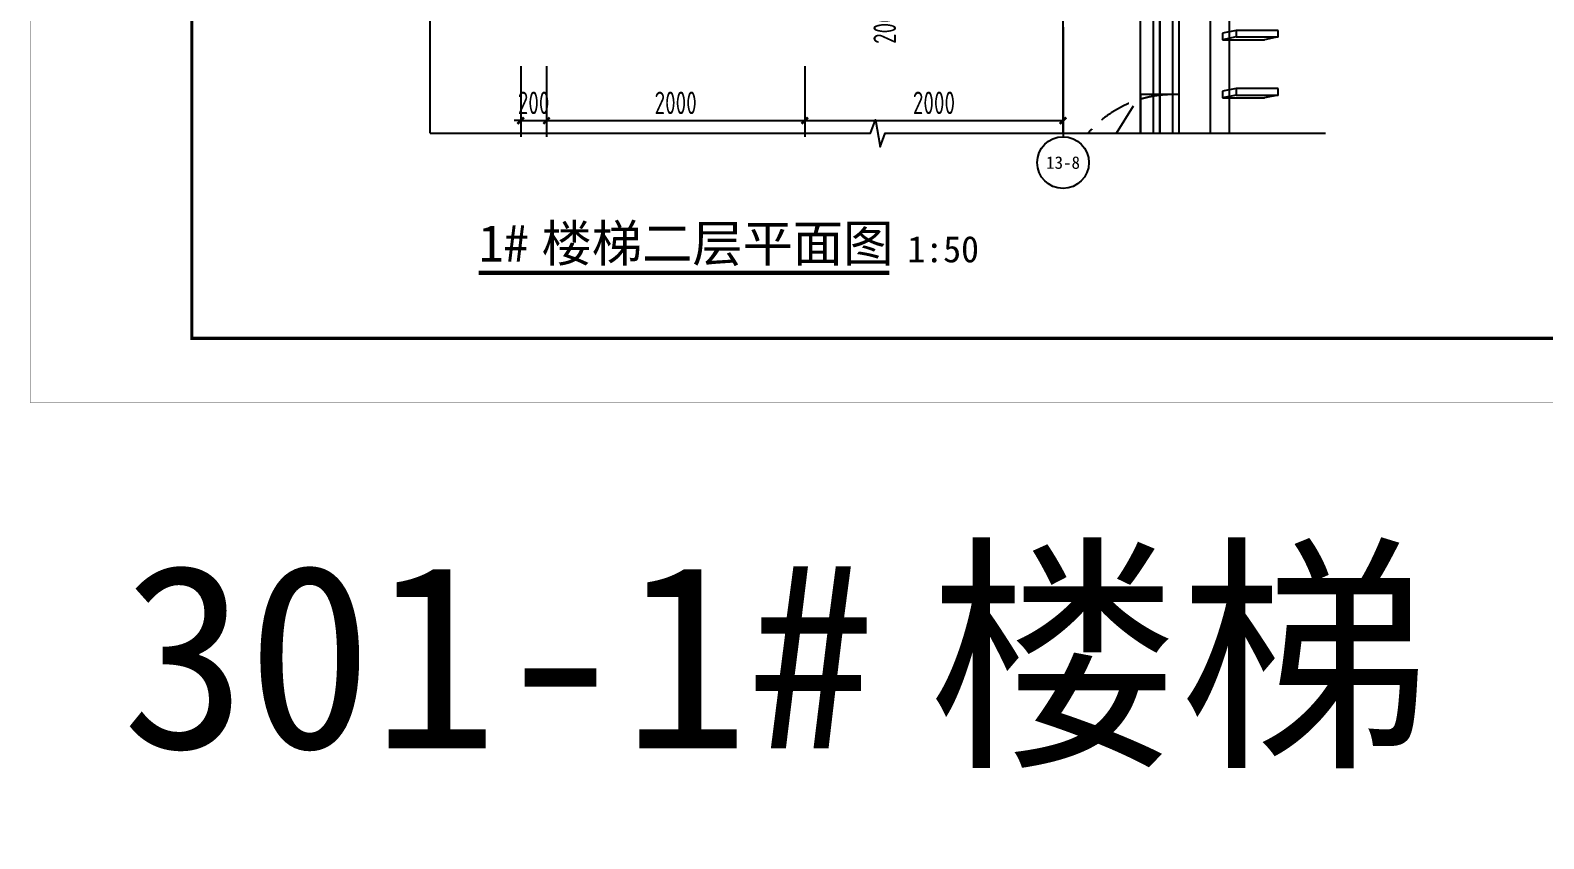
# Model space of a CAD drawing. Extents: x 116425 to 211028, y 11881 to 56060.
# Drawn here: x 116425 to 128145, y 11881 to 18144 of the extents above; entities that cross this region are included whole.
import ezdxf
from ezdxf.enums import TextEntityAlignment as Align
from ezdxf.xclip import XClip

# ---------------------------------------------------------------- set-up
doc = ezdxf.new("R2010")
doc.units = 0
doc.header["$LTSCALE"] = 1000
doc.header["$MEASUREMENT"] = 0
doc.header["$XCLIPFRAME"] = 0
doc.linetypes.add('13#楼幕墙$0$DASH', pattern=[0.35, 0.25, -0.1])
doc.linetypes.add('X-104 13#平面$0$DOTE', pattern=[2.42, 2, -0.2, 0.02, -0.2])
for name, color, linetype in [('01-标注_尺寸', 124, 'Continuous'), ('01-标注_符号', 200, 'Continuous'), ('01-标注_轴线坐标', 132, 'Continuous'), ('02-TEXT_标注', 130, 'Continuous'), ('02-TEXT_轴号', 7, 'Continuous'), ('13#楼幕墙$0$A-C_玻璃幕墙', 140, 'Continuous'), ('13#楼幕墙$0$A-C_窗', 140, 'Continuous'), ('13#楼幕墙$0$A-TECH_结构', 21, 'Continuous'), ('13#楼幕墙$0$D-铝板', 181, 'Continuous'), ('DIM_SYMB', 3, 'Continuous'), ('X-104 13#平面$0$A-TECH_结构', 21, 'Continuous'), ('X-104 13#平面$0$A_AXIS-轴线', 36, 'X-104 13#平面$0$DOTE'), ('建-标注-文本', 254, 'Continuous')]:
    doc.layers.add(name, color=color, linetype=linetype)
doc.layers.add('104-13 B0核心筒$0$04-不打印_辅助线', color=165, linetype='Continuous', plot=False)
doc.layers.add('X-104 13#平面$0$000套内', color=226, linetype='Continuous', lineweight=30, plot=False)
doc.styles.add('_TCH_AXIS', font='STXIHEI_0.TTF', dxfattribs={"width": 0.75})
doc.styles.add('_TCH_DIM_T3', font='ROS1', dxfattribs={"width": 0.8, "bigfont": 'JD'})
doc.styles.get("Standard").update_dxf_attribs({"font": 'STXIHEI_0.TTF'})
doc.dimstyles.new('_TCH_ARCH&&50', dxfattribs={"dimtxt": 175, "dimasz": 50, "dimexe": 125, "dimexo": 150, "dimgap": 50, "dimtad": 1, "dimdec": 0, "dimzin": 0, "dimdsep": 46, "dimtxsty": '_TCH_DIM_T3', "dimblk": 'ARCHTICK', "dimcen": 0.09, "dimclrt": 7, "dimazin": 2, "dimtfac": 1, "dimtdec": 0, "dimtix": 1, "dimtmove": 2, "dimatfit": 3, "dimfxl": 0, "dimtolj": 1, "dimtzin": 0, "dimarcsym": 0})

# ---------------------------------------------------------------- blocks, each defined once
blk = doc.blocks.new('104 轴线')
at = {"layer": 'Defpoints'}
blk.add_lwpolyline([(13135, -2670), (19996, 9914), (18926, 200140), (-165691, 199501, 0.064843), (-234306, 190322, 0.064894), (-298282, 163874), (-300993, 152958), (-177498, -41043), (-162540, -55229), (-143745, -84755), (-123037, -89354), (13135, -2670)], format="xyb", close=True, dxfattribs=at)
blk = doc.blocks.new('104-13 B0核心筒')
at = {"layer": '104-13 B0核心筒$0$04-不打印_辅助线'}
ref = blk.add_blockref('104 轴线', (287656, 163437), dxfattribs=dict(at, rotation=57.54087654753761))
XClip(ref).set_block_clipping_path([(-308258.2439484803, 159880.9876684749), (-256882.7738956955, 79110.5487782021), (-223300.1845035219, 100471.3503204154), (-274675.6545563068, 181241.7892106881)])
blk = doc.blocks.new('图框-A1')
for points, const_width in [([(0, 0), (841, 0), (841, 594), (0, 594)], 0.05), ([(766, 584), (25, 584), (25, 10), (766, 10)], 0.5)]:
    blk.add_lwpolyline(points, close=True, dxfattribs=dict(const_width=const_width))
blk = doc.blocks.new('13#楼幕墙$0$A$C2B4E24BF')
at = {"linetype": '13#楼幕墙$0$DASH'}
for points in [[(5, 50), (5, 920)], [(5, 300), (460, 557), (875, 300)]]:
    blk.add_lwpolyline(points, dxfattribs=at)
blk.add_lwpolyline([(5, 0), (875, 0), (875, 300), (5, 300)], close=True)
blk.add_arc((5, 50), 870, 0, 90, dxfattribs=at)
blk = doc.blocks.new('13#楼幕墙$0$llllei')
for p, q in [((325, 50), (0, 50)), ((0, 50), (0, 0)), ((0, 0), (325, 0)), ((325, 0), (325, 50))]:
    blk.add_line(p, q)
for points in [[(0, 50), (-105, 29)], [(-105, 29), (-105, -21)], [(0, 0), (-105, -21)], [(325, 0), (220, -21)], [(-105, -21), (220, -21)]]:
    blk.add_lwpolyline(points)
blk = doc.blocks.new('13#楼幕墙')
at = {"layer": '13#楼幕墙$0$A-C_玻璃幕墙'}
for p, q in [((58350, 61350), (58350, 81337)), ((58400, 61300), (58400, 81360)), ((58200, 61500), (58200, 81267))]:
    blk.add_line(p, q, dxfattribs=at)
at = {"layer": '13#楼幕墙$0$A-TECH_结构'}
blk.add_lwpolyline([(4402, 77600), (-600, 77600), (-600, 60000), (21800, 60000), (21800, 61600), (58100, 61600), (58100, 81220), (53261, 85280), (38100, 76527), (38100, 72300), (12410, 72300), (4402, 77600)], dxfattribs=at)
at = {"layer": '13#楼幕墙$0$D-铝板'}
blk.add_lwpolyline([(58790, 81360), (58640, 81360), (58640, 61200), (58790, 61050), (58790, 81360)], close=True, dxfattribs=at)
at = {"layer": '13#楼幕墙$0$A-C_窗', "rotation": 90}
blk.add_blockref('13#楼幕墙$0$A$C2B4E24BF', (58400, 69625), dxfattribs=at)
at = {"layer": '13#楼幕墙$0$D-铝板'}
for p in [(58840, 70946), (58840, 70496)]:
    blk.add_blockref('13#楼幕墙$0$llllei', p, dxfattribs=at)
blk = doc.blocks.new('X-104 13#平面$0$轴网')
at = {"layer": 'X-104 13#平面$0$A_AXIS-轴线', "linetype": 'X-104 13#平面$0$DOTE'}
blk.add_line((57500, -7401), (57500, 24620.3), dxfattribs=at)
blk = doc.blocks.new('X-104 13#平面')
at = {"layer": 'X-104 13#平面$0$000套内'}
blk.add_lwpolyline([(4100, 77750), (4100, 68700), (-750, 68700), (-750, 59850), (21950, 59850), (21950, 61450), (58250, 61450), (58250, 71300), (48400, 71300), (48400, 73450), (53400, 73450), (53400, 80500), (58250, 80500), (58250, 81290.1), (53289, 85452.6), (37950, 76613.3), (37950, 72450), (12454.9, 72450), (4447.4, 77750)], close=True, dxfattribs=at)
at = {"layer": 'X-104 13#平面$0$A-TECH_结构'}
blk.add_lwpolyline([(58100, 61600), (58100, 81220), (53261.3, 85280.2), (38100, 76526.8), (38100, 72300), (12409.7, 72300), (4402.3, 77600), (-600, 77600), (-600, 60000), (21800, 60000), (21800, 61600)], close=True, dxfattribs=at)
blk.add_blockref('X-104 13#平面$0$轴网', (0, 62400))
at = {"xscale": 100, "yscale": 100, "zscale": 100}
blk.add_blockref('图框-A1', (-10634.5, -20285.2), dxfattribs=at)
at = {"layer": 'X-104 13#平面$0$A-TECH_结构'}
blk.add_blockref('13#楼幕墙', (0, 0), dxfattribs=at)
blk = doc.blocks.new('图框-A1+1-4')
for points, const_width in [([(0, 0), (1051, 0), (1051, 594), (0, 594)], 0.05), ([(976, 584), (25, 584), (25, 10), (976, 10)], 0.5)]:
    blk.add_lwpolyline(points, close=True, dxfattribs=dict(const_width=const_width))
blk = doc.blocks.new('_ArchTick')
at = {"color": 0, "linetype": 'ByBlock', "const_width": 0.4}
blk.add_lwpolyline([(-0.5, -0.5), (0.5, 0.5)], dxfattribs=at)
blk = doc.blocks.new('*D843')
at = {"layer": '01-标注_尺寸', "color": 0, "lineweight": -2, "transparency": 16777216}
for p, q in [((120223, 17867), (120223, 17319)), ((120423, 17867), (120423, 17319)), ((120223, 17444), (120173, 17444)), ((120223, 17444), (120423, 17444)), ((120423, 17444), (120473, 17444))]:
    blk.add_line(p, q, dxfattribs=at)
at = {"layer": 'Defpoints', "color": 0, "transparency": 16777216}
for p in [(120223, 18017), (120423, 18017), (120423, 17444)]:
    blk.add_point(p, dxfattribs=at)
at = {"layer": '01-标注_尺寸', "color": 0, "lineweight": -2, "transparency": 16777216, "xscale": 50, "yscale": 50, "zscale": 50}
blk.add_blockref('_ArchTick', (120223, 17444), dxfattribs=at)
at = {"layer": '01-标注_尺寸', "color": 0, "lineweight": -2, "transparency": 16777216, "xscale": 50, "yscale": 50, "zscale": 50, "rotation": 180}
blk.add_blockref('_ArchTick', (120423, 17444), dxfattribs=at)
at = {"layer": '01-标注_尺寸', "color": 7, "transparency": 16777216, "insert": (120323, 17582), "char_height": 175, "attachment_point": 5, "style": '_TCH_DIM_T3'}
blk.add_mtext('\\A1;200', dxfattribs=at)
blk = doc.blocks.new('*D844')
at = {"layer": '01-标注_尺寸', "color": 0, "lineweight": -2, "transparency": 16777216}
for p, q in [((120423, 17867), (120423, 17319)), ((122423, 17867), (122423, 17319)), ((120423, 17444), (122423, 17444))]:
    blk.add_line(p, q, dxfattribs=at)
at = {"layer": 'Defpoints', "color": 0, "transparency": 16777216}
for p in [(120423, 18017), (122423, 18017), (122423, 17444)]:
    blk.add_point(p, dxfattribs=at)
at = {"layer": '01-标注_尺寸', "color": 0, "lineweight": -2, "transparency": 16777216, "xscale": 50, "yscale": 50, "zscale": 50, "rotation": 180}
blk.add_blockref('_ArchTick', (120423, 17444), dxfattribs=at)
at = {"layer": '01-标注_尺寸', "color": 0, "lineweight": -2, "transparency": 16777216, "xscale": 50, "yscale": 50, "zscale": 50}
blk.add_blockref('_ArchTick', (122423, 17444), dxfattribs=at)
at = {"layer": '01-标注_尺寸', "color": 7, "transparency": 16777216, "insert": (121423, 17582), "char_height": 175, "attachment_point": 5, "style": '_TCH_DIM_T3'}
blk.add_mtext('\\A1;2000', dxfattribs=at)
blk = doc.blocks.new('*D845')
at = {"layer": '01-标注_尺寸', "color": 0, "lineweight": -2, "transparency": 16777216}
for p, q in [((122423, 17867), (122423, 17319)), ((124423, 17867), (124423, 17319)), ((122423, 17444), (124423, 17444))]:
    blk.add_line(p, q, dxfattribs=at)
at = {"layer": 'Defpoints', "color": 0, "transparency": 16777216}
for p in [(122423, 18017), (124423, 18017), (124423, 17444)]:
    blk.add_point(p, dxfattribs=at)
at = {"layer": '01-标注_尺寸', "color": 0, "lineweight": -2, "transparency": 16777216, "xscale": 50, "yscale": 50, "zscale": 50, "rotation": 180}
blk.add_blockref('_ArchTick', (122423, 17444), dxfattribs=at)
at = {"layer": '01-标注_尺寸', "color": 0, "lineweight": -2, "transparency": 16777216, "xscale": 50, "yscale": 50, "zscale": 50}
blk.add_blockref('_ArchTick', (124423, 17444), dxfattribs=at)
at = {"layer": '01-标注_尺寸', "color": 7, "transparency": 16777216, "insert": (123423, 17582), "char_height": 175, "attachment_point": 5, "style": '_TCH_DIM_T3'}
blk.add_mtext('\\A1;2000', dxfattribs=at)
blk = doc.blocks.new('*D857')
at = {"layer": '01-标注_尺寸', "color": 0, "lineweight": -2, "transparency": 16777216}
for p, q in [((122723, 18546), (123304, 18546)), ((123179, 18346), (123179, 18546)), ((122723, 18346), (123304, 18346))]:
    blk.add_line(p, q, dxfattribs=at)
at = {"layer": 'Defpoints', "color": 0, "transparency": 16777216}
for p in [(122573, 18546), (123179, 18546), (122573, 18346)]:
    blk.add_point(p, dxfattribs=at)
at = {"layer": '01-标注_尺寸', "color": 0, "lineweight": -2, "transparency": 16777216, "xscale": 50, "yscale": 50, "zscale": 50}
for p, rotation in [((123179, 18546), 90), ((123179, 18346), 270)]:
    blk.add_blockref('_ArchTick', p, dxfattribs=dict(at, rotation=rotation))
at = {"layer": '01-标注_尺寸', "color": 7, "transparency": 16777216, "insert": (123042, 18161), "char_height": 175, "attachment_point": 5, "rotation": 90, "style": '_TCH_DIM_T3'}
blk.add_mtext('\\A1;200', dxfattribs=at)

msp = doc.modelspace()

# ---------------------------------------------------------------- linework, layer by layer
at = {"layer": '01-标注_符号'}
for points in [[(119522.9, 17346.4), (119522.9, 22840.1), (119417.9, 22878.4), (119627.9, 22915.4), (119522.9, 22952.6), (119522.9, 28446.4)], [(119522.9, 17346.4), (122932.4, 17346.4), (122970.6, 17451.4), (123007.6, 17241.4), (123044.9, 17346.4), (126454.3, 17346.4)]]:
    msp.add_lwpolyline(points, dxfattribs=at)
at = {"layer": '01-标注_轴线坐标'}
msp.add_line((124422.9, 18169.3), (124422.9, 17319.3), dxfattribs=at)
msp.add_circle((124422.9, 17119.3), 200, dxfattribs=at)
at = {"layer": 'DIM_SYMB', "const_width": 35}
msp.add_lwpolyline([(119897.5, 16265.4), (123077.4, 16265.4)], dxfattribs=at)

# ---------------------------------------------------------------- block references
at = {"xscale": 50, "yscale": 50, "zscale": 50}
msp.add_blockref('图框-A1+1-4', (116426.7, 15258.1), dxfattribs=at)
ref = msp.add_blockref('104-13 B0核心筒', (81722.9, 25058.1))
XClip(ref).set_block_clipping_path([(52799.9999997682, 5800.0000000778), (58406.23745752, 18900.000000001)])
ref = msp.add_blockref('X-104 13#平面', (135059.8, 23721.2))
XClip(ref).set_block_clipping_path([(47300.0000000066, 8199.9999999998), (54100.0000000072, 18799.9999999998)])
ref = msp.add_blockref('X-104 13#平面', (66922.9, -52853.6))
XClip(ref).set_block_clipping_path([(52600.0000000065, 70199.9999999997), (60200, 81300)])

# ---------------------------------------------------------------- texts
at = {"layer": '02-TEXT_标注'}
for s, p in [('楼梯', (123377, 12581.8)), ('301-1#', (117133.5, 12581.8))]:
    msp.add_text(s, height=1427.13, dxfattribs=at).set_placement(p)
at = {"layer": '02-TEXT_轴号', "style": '_TCH_AXIS', "width": 0.926829}
msp.add_text('13-8', height=96.8, dxfattribs=at).set_placement((124291.5, 17070.9), (124554.3, 17070.9), align=Align.FIT)
at = {"layer": '建-标注-文本'}
for s, height, p in [('楼梯二层平面图', 285.43, (120384.3, 16351.2)), ('1#', 285.43, (119897.5, 16351.2)), ('1:50', 203.88, (123217.4, 16346.6))]:
    msp.add_text(s, height=height, dxfattribs=at).set_placement(p)

# ---------------------------------------------------------------- dimensions: what is measured, and where the dimension line sits
at = {"layer": '01-标注_尺寸'}
dim = msp.add_linear_dim(base=(123179.4, 18546.4), p1=(122572.9, 18346.4), p2=(122572.9, 18546.4), angle=90, dimstyle='_TCH_ARCH&&50', dxfattribs=at)
dim.commit()
dim.dimension.update_dxf_attribs({"geometry": '*D857', "text_midpoint": (123041.9, 18161.4), "dimtype": 161})
for p1, p2, picture, middle in [((120222.9, 18016.7), (120422.9, 18016.7), '*D843', (120322.9, 17581.8)), ((120422.9, 18016.7), (122422.9, 18016.7), '*D844', (121422.9, 17581.8)), ((122422.9, 18016.7), (124422.9, 18016.7), '*D845', (123422.9, 17581.8))]:
    dim = msp.add_aligned_dim(p1=p1, p2=p2, distance=-572.4, dimstyle='_TCH_ARCH&&50', dxfattribs=at)
    dim.commit()
    dim.dimension.update_dxf_attribs({"geometry": picture, "text_midpoint": middle})

doc.saveas('drawing.dxf')
